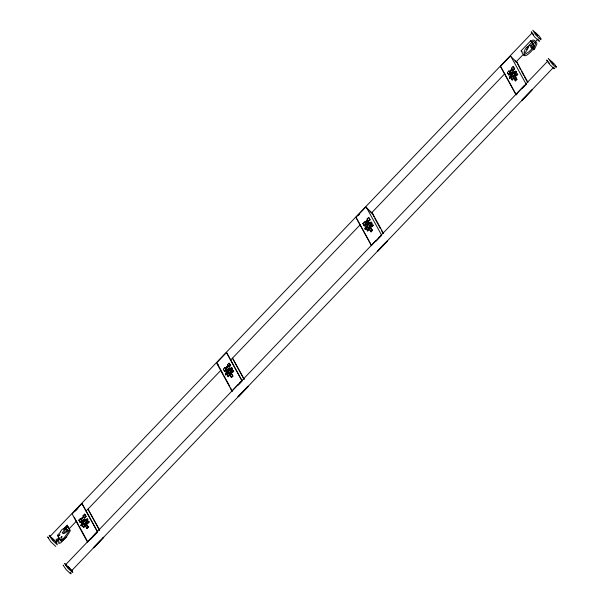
<?xml version="1.0" encoding="UTF-8"?>
<svg xmlns="http://www.w3.org/2000/svg" width="604" height="604" viewBox="0 0 604 604"><rect width="100%" height="100%" fill="white"/><g stroke="black" fill="none" stroke-linecap="round" stroke-linejoin="round"><path stroke-width="0.91" d="M534.419 48.962L533.626 49.83L533.944 49.347M372.034 212.993L371.981 212.457L383.412 233.34M516.563 62.031L516.511 61.495L527.941 82.378M512.449 69.196L509.655 72.125M80.891 525.442L82.295 520.814L83.488 519.561L87.708 519.146L85.7 520.301L83.344 522.747L82.884 524.181L81.238 525.903L80.891 525.442L82.506 523.759C82.876 521.924 84.401 519.885 86.357 519.727L87.233 518.813M81.238 525.903L82.431 521.969M225.42 374.48L226.817 369.852L228.018 368.599L231.762 367.851L232.238 368.183L231.347 369.112C229.346 369.271 227.799 371.354 227.414 373.219L225.768 374.941L225.42 374.48L227.036 372.796C227.406 370.962 228.931 368.923 230.887 368.765L231.762 367.851M225.768 374.941L226.719 371.792M364.907 228.78L366.311 224.152L367.511 222.899L371.249 222.151L371.732 222.483L370.833 223.412C368.833 223.571 367.285 225.654 366.907 227.519L365.254 229.241L364.907 228.78L366.522 227.096C366.9 225.262 368.417 223.223 370.38 223.065L371.249 222.151M365.254 229.241L365.73 227.663M509.436 77.818L510.841 73.19L512.041 71.936L515.778 71.189L516.261 71.521L515.363 72.45C513.362 72.608 511.815 74.692 511.437 76.557L509.784 78.278L509.436 77.818L511.052 76.134C511.422 74.3 512.947 72.261 514.91 72.103L515.778 71.189M509.784 78.278L511.218 73.552L510.841 73.19M62.204 540.867L66.463 536.888L70.366 530.674L67.142 525.186L63.911 528.56M63.156 533.687L64.552 531.958M61.291 539.229L60.166 540.286L57.44 535.318L60.679 531.935M525.314 48.818C520.052 62.529 533.74 40.408 525.752 48.245M534.683 48.781L536.782 44.311L536.835 42.982L534.585 40.468L533.09 39.97L531.905 40.581M85.209 526.061C83.427 523.789 89.03 524.174 89.196 521.901L88.728 521.562C88.388 523.819 82.393 523.66 85.209 526.061L83.677 527.654L82.22 525.193L83.714 523.63L84.756 524.725M229.739 375.099C227.95 372.827 233.559 373.212 233.725 370.939L233.257 370.599C232.917 372.849 226.923 372.698 229.739 375.099L228.206 376.692L227.851 376.247L229.346 374.676M369.225 229.399C367.443 227.127 373.046 227.512 373.212 225.239L372.743 224.899C372.404 227.157 366.409 226.998 369.225 229.399L367.7 230.992L366.235 228.531L367.738 226.968L368.772 228.063M513.755 78.437C511.973 76.164 517.575 76.549 517.741 74.277L517.273 73.937C516.933 76.187 510.939 76.036 513.755 78.437L512.23 80.03L511.867 79.585L513.362 78.014M85.141 524.038L87.965 519.976L87.52 519.674L84.273 524.453L83.714 523.63M514.079 75.727L516.511 72.352L516.073 72.05L512.819 76.829L512.268 76.006L510.765 77.569L512.23 80.03M531.762 45.836L532.101 45.247L531.596 44.749L530.946 45.036L531.052 45.715M60.302 531.701L61.948 529.61L67.18 526.378M87.52 519.674L85.391 523.207L88.728 521.562M85.798 523.525L87.965 519.976M230.328 372.562L232.495 369.014L232.049 368.712L229.92 372.245L233.257 370.599M373.212 225.239L369.822 226.908L371.981 223.314L371.543 223.012L369.406 226.545L372.743 224.899M516.073 72.05L513.936 75.583L517.273 73.937M514.344 75.9L516.511 72.352M83.903 520.814L85.285 520.399L83.473 522.294M65.67 529.179L67.255 526.899M369.278 223.79L367.489 225.632L368.108 223.956M229.286 373.763L228.803 373.491L232.049 368.712M368.666 228.191L368.289 227.791L371.543 223.012M526.401 49.385L528.017 47.663M90.502 539.432L97.659 531.958L81.948 503.532L72.155 513.981L87.187 541.577M226.477 352.57L216.715 362.762L216.768 363.306L232.178 391.452L232.125 390.909L241.887 380.716L226.477 352.57L226.779 352.849L242.189 380.996L238.286 385.073M355.952 217.327L365.714 207.134L366.266 207.157L381.675 235.303L381.124 235.288L371.362 245.481L371.664 245.76L355.952 217.327L371.362 245.481M517.5 93.439L516.194 94.798L515.891 94.518L500.482 66.365L510.244 56.172L510.795 56.195L526.205 84.341L522.052 88.682M75.364 510.999L77.871 508.387M358.134 215.651L359.388 214.344M530.818 40.672L533.536 45.647L531.497 48.048L533.211 47.044L532.69 47.995L529.119 51.657L523.728 55.153L521.116 50.804L530.818 40.672L534.442 46.485L533.4 47.693M526.899 47.505L532.615 41.533M533.77 34.919L532.116 32.903L50.109 536.367L56.164 542.317L59.426 538.911M66.606 531.414L67.905 530.055M69.211 528.689L76.391 521.199M86.085 511.075L220.536 370.637M230.32 360.414L360.112 224.839M371.853 212.578L504.914 73.597M516.005 62.016L523.177 54.519M532.962 44.303L538.179 38.852M373.929 216.73L372.419 213.257L366.704 207.957L368.168 209.814M520.656 69.785L516.949 62.295L511.233 56.995M80.309 518.579C80.702 520.875 84.545 516.828 83.058 515.71L84.552 514.14L85.005 514.434L86.123 516.488L84.598 518.089C84.371 515.272 79.992 519.923 81.797 521.01L80.272 522.611L78.807 520.142L80.309 518.579L81.102 519.75M224.839 367.617C225.224 369.912 229.082 365.865 227.587 364.748L229.082 363.178L229.528 363.472L230.653 365.526L229.127 367.126C228.901 364.31 224.522 368.961 226.326 370.048L224.801 371.649L223.337 369.18L224.839 367.617L225.201 367.995M368.085 220.46L365.299 223.337L365.813 224.348L364.288 225.949L362.83 223.48L364.325 221.917L364.688 222.295M364.325 221.917C364.71 224.212 368.568 220.166 367.073 219.048L368.568 217.478L369.021 217.772L370.146 219.826L368.614 221.426C367.896 218.044 363.17 223.004 365.813 224.348M508.855 70.955C509.285 73.28 512.97 69.105 511.603 68.086L513.098 66.516L513.551 66.81L514.676 68.864L513.143 70.464C512.917 67.648 508.538 72.299 510.342 73.386L508.817 74.987L507.36 72.518L508.855 70.955L509.217 71.332M83.986 515.499L85.005 514.434M83.82 516.956L81.14 519.75M228.35 365.994L225.669 368.787M367.836 220.294L365.156 223.087M61.97 540.452L61.072 541.124L60.294 539.704M84.598 518.089C84.001 514.918 79.675 519.062 81.412 520.588L79.909 522.158L80.272 522.611M84.16 517.719L85.655 516.156L84.552 514.14M224.439 371.196L225.941 369.625C224.205 368.1 228.531 363.955 229.127 367.126M228.689 366.756L230.184 365.193L229.082 363.178M365.428 223.925L363.933 225.496L364.288 225.949M368.176 221.056L369.671 219.494L368.568 217.478M508.462 74.534L509.957 72.963C508.221 71.438 512.554 67.293 513.143 70.464M512.705 70.094L514.2 68.531L513.098 66.516M66.659 536.646L60.823 542.747L59.645 543.374L58.15 542.89M82.672 521.176L83.896 519.901L83.488 519.561M226.749 374.231L228.244 372.668L228.614 373.046L227.089 374.639L226.749 374.231L228.206 376.692M83.677 527.654L82.559 525.601L84.084 524.008M367.7 230.992L366.575 228.939L368.1 227.346M83.322 527.209L84.817 525.639M367.338 230.547L368.84 228.976M85.534 526.144L86.9 524.717L88.418 527.081L87.021 528.538L85.534 526.144L85.911 526.514M230.064 375.182L231.43 373.755L231.838 374.095L232.948 376.118L231.551 377.576L230.064 375.182L231.551 377.576M369.55 229.482L370.924 228.055L371.324 228.395L372.434 230.418L371.037 231.876L369.55 229.482L371.037 231.876M514.079 78.52L515.446 77.093L515.854 77.433L516.964 79.456L515.567 80.913L514.079 78.52L515.567 80.913M514.457 78.89L515.854 77.433M86.621 528.13L87.988 526.703L86.9 524.717M231.151 377.168L232.517 375.741L231.43 373.755M370.637 231.468L372.004 230.041L370.924 228.055M515.167 80.506L516.533 79.079L515.446 77.093M231.717 390.614L230.653 387.942M553.687 67.18L71.68 570.652L65.617 564.702L91.061 538.134M93.016 536.088L238.467 384.167M239.773 382.8L376.088 240.415M378.7 237.689L524.151 85.76M525.457 84.401L547.632 61.238L549.278 63.246M81.948 503.532L97.357 531.679L87.595 541.871L87.648 542.415M515.891 94.518L525.654 84.318L526.205 84.341M375.567 241.683L381.426 235.568M100.77 539.976L93.363 547.715L93.922 547.737L103.677 537.537L103.375 537.258L102.076 538.617M385.843 242.227L377.379 251.06L377.681 251.339L387.443 241.147L387.141 240.868M370.705 224.62L371.981 223.314M231.219 370.32L232.495 369.014M65.005 531.49L68.041 530.169M531.127 46.825L530.365 47.142M63.382 529.972L67.172 527.715M368.214 227.836L367.738 226.968M228.72 373.536L228.244 372.668M514.351 75.945L517.741 74.277M87.165 522.905L89.196 521.901M59.864 537.87L56.18 539.44L56.013 540.572M60.362 538.927L56.844 540.429C57.237 539.191 58.452 542.551 59.494 542.158M62.099 538.338C58.535 545.45 70.192 530.508 69.49 529.466L67.142 525.186M371.732 222.483L367.911 223.238L367.511 222.899M229.188 368.787L232.238 368.183M84.658 519.75L87.708 519.146M529.444 45.768L531.369 46.138M554.819 68.637L554.087 68.018M71.257 573.725L70.313 572.909M533.189 41.246L535.688 43.352L533.702 48.109C534.283 48.169 524.853 59.517 523.585 54.496M67.739 566.492L69.8 568.983L68.237 566.922M54.239 540.452L51.982 538.126L53.99 539.999M63.503 565.412L63.088 565.133L66.297 569.783L70.63 573.8L70.23 572.871M514.2 68.531L514.676 68.864M369.671 219.494L370.146 219.826M230.184 365.193L230.653 365.526M85.655 516.156L86.123 516.488M531.686 32.178L531.195 31.823L534.427 36.791L539.38 41.382L538.655 39.826M514.91 72.103L515.363 72.45M370.38 223.065L370.833 223.412M230.887 368.765L231.347 369.112M86.357 519.727L86.817 520.074M55.817 546.469L50.864 541.879L47.633 536.911L48.743 537.786M65.617 564.702L70.676 569.308M511.603 68.086L512.018 68.411M367.073 219.048L367.489 219.373M227.587 364.748L228.002 365.073M83.058 515.71L83.473 516.035M547.594 60.77L546.65 60.045L549.859 64.696L554.193 68.713L553.793 67.784M512.041 71.936L512.441 72.276M50.291 536.163L49.181 535.287L52.42 540.255L57.372 544.846L56.225 541.811M516.533 79.079L516.964 79.456M372.004 230.041L372.434 230.418M232.517 375.741L232.948 376.118M87.988 526.703L88.418 527.081M66.206 564.8L64.636 563.509L67.844 568.16L72.186 572.177C70.683 569.096 74.828 575.227 71.68 570.04M521.116 50.804L522.022 51.642M514.986 60.966L516.699 62.559M500.482 66.365L516.194 94.798M369.882 211.4L372.17 213.522M218.354 365.171L217.463 363.85L223.178 374.291M57.44 535.318L58.346 536.156M366.311 224.152L366.688 224.514M512.268 76.006L512.63 76.383M84.273 524.453L84.651 524.853M512.939 77.048L513.324 77.448M368.41 228.01L368.795 228.41M228.924 373.71L229.309 374.11M84.394 524.672L84.779 525.072M509.957 72.963L510.342 73.386M225.941 369.625L226.326 370.048M81.412 520.588L81.797 521.01M511.052 76.134L511.437 76.557M366.522 227.096L366.907 227.519M227.036 372.796L227.414 373.219M82.506 523.759L82.884 524.181M510.765 77.569L511.105 77.976M366.235 228.531L366.575 228.939M82.22 525.193L82.559 525.601M507.36 72.518L508.817 74.987M362.83 223.48L363.163 223.895M223.337 369.18L223.676 369.595M78.807 520.142L79.147 520.557M521.539 71.393L523.736 75.409M524.612 77.018L527.254 81.834M374.812 218.338L380.528 228.78M381.403 230.388L383.163 233.597M244.243 379.342L232.495 358.149L243.941 379.063M224.046 370.275L224.801 371.649M224.054 375.899L229.769 386.334M99.713 530.304L87.965 509.112L99.411 530.025M86.281 527.186L87.021 528.538M74.254 517.22L78.21 524.446M79.086 526.054L87.444 541.312M55.802 541.652L56.164 542.317M71.317 569.987L71.68 570.652M532.003 89.928L522.211 100.377L521.909 100.098L532.003 89.928M67.859 530.169C67.376 532.056 63.533 534.653 62.25 532.849C62.892 531.46 66.734 527.609 67.859 530.169M83.503 520.452C81.283 524.468 87.165 518.202 83.503 520.452M228.033 369.489C225.753 373.529 231.762 367.209 228.033 369.489M228.433 369.852C226.107 373.967 232.238 367.526 228.433 369.852M367.519 223.79C365.299 227.806 371.181 221.54 367.519 223.79M512.049 72.827C509.814 76.851 515.74 70.57 512.049 72.827M512.456 73.19C510.108 77.252 516.239 71.023 512.494 73.114M59.834 534.834L59.011 535.65L59.834 534.834M61.412 537.001C59.637 539.5 63.646 535.363 61.412 537.001M247.904 386.296L237.893 396.752L238.452 396.768L248.206 386.575L247.904 386.296M556.367 67.014L555.348 66.168L555.748 67.089L555.167 66.666L552.245 63.964L548.198 58.429L554.585 64.243L556.367 67.014M540.897 38.754L540.21 38.211L540.935 39.766L535.982 35.168L532.743 30.2L539.055 35.946L540.897 38.754M551.301 61.404L553.362 63.896L551.301 61.404M535.816 33.19L537.802 35.364L535.816 33.19"/></g></svg>
